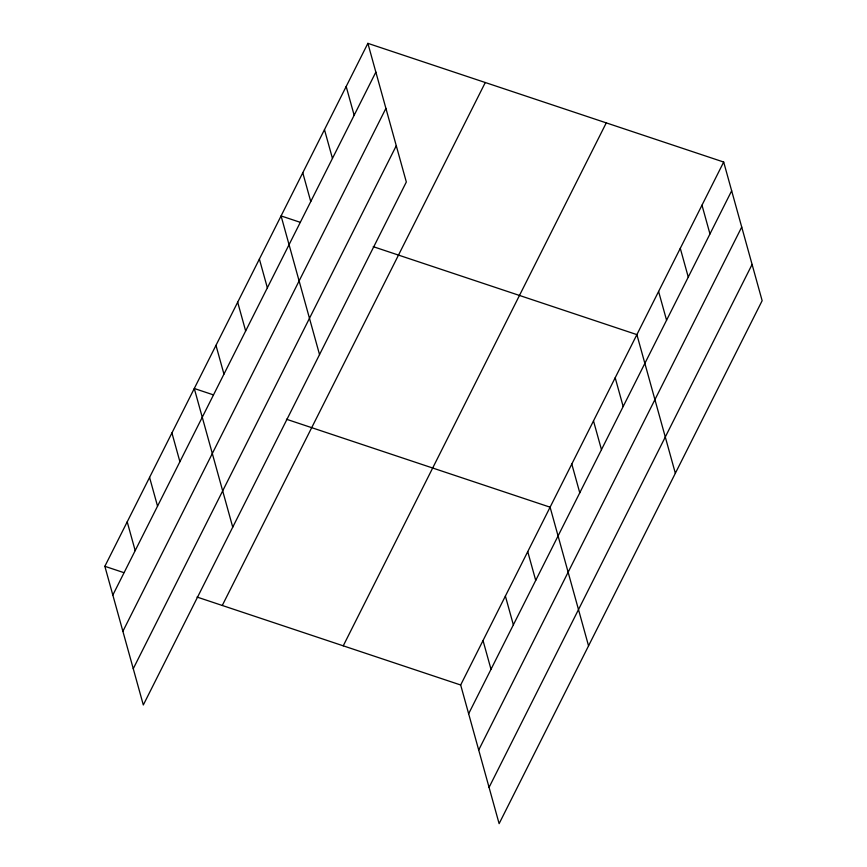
<?xml version="1.0" encoding="UTF-8"?>
<svg xmlns="http://www.w3.org/2000/svg" width="867" height="867" viewBox="0 0 867 867"><rect width="100%" height="100%" fill="white"/><g stroke="black" fill="none" stroke-linecap="round" stroke-linejoin="round"><path stroke-width="1.3" d="M367.879 43.35L406.33 182.005L143.315 704.958L104.853 566.303L367.879 43.35L723.685 162.042L762.147 300.697L499.121 823.65L460.67 684.995L723.685 162.042M112.829 595.055L375.855 72.113M122.886 631.328L385.913 108.375M133.258 668.695L396.273 145.743M222.277 605.469L485.292 82.517M343.256 645.817L606.271 122.876M468.646 713.747L731.661 190.805M478.703 750.02L741.718 227.067M489.064 787.388L752.09 264.435M300.015 222.245L281.081 215.926L319.533 354.581M373.243 246.672L636.887 334.619L675.35 473.274M213.217 394.81L194.284 388.492L232.735 527.158M286.446 419.238L550.101 507.184L588.552 645.85M104.853 566.303L123.797 572.621M197.026 597.049L460.67 684.995M701.988 205.186L709.965 233.949M680.292 248.33L688.268 277.093M658.595 291.475L666.571 320.226M615.191 377.763L623.167 406.515M593.494 420.896L601.47 449.659M571.797 464.04L579.774 492.803M527.743 551.64L535.719 580.402M505.385 596.084L513.362 624.847M346.182 86.494L354.159 115.257M483.027 640.54L491.004 669.302M324.475 129.638L332.451 158.401M302.778 172.782L310.754 201.545M259.385 259.07L267.361 287.822M237.677 302.215L245.654 330.966M215.981 345.348L223.957 374.111M171.926 432.947L179.903 461.71M149.568 477.403L157.545 506.155M127.211 521.847L135.187 550.61"/></g></svg>
